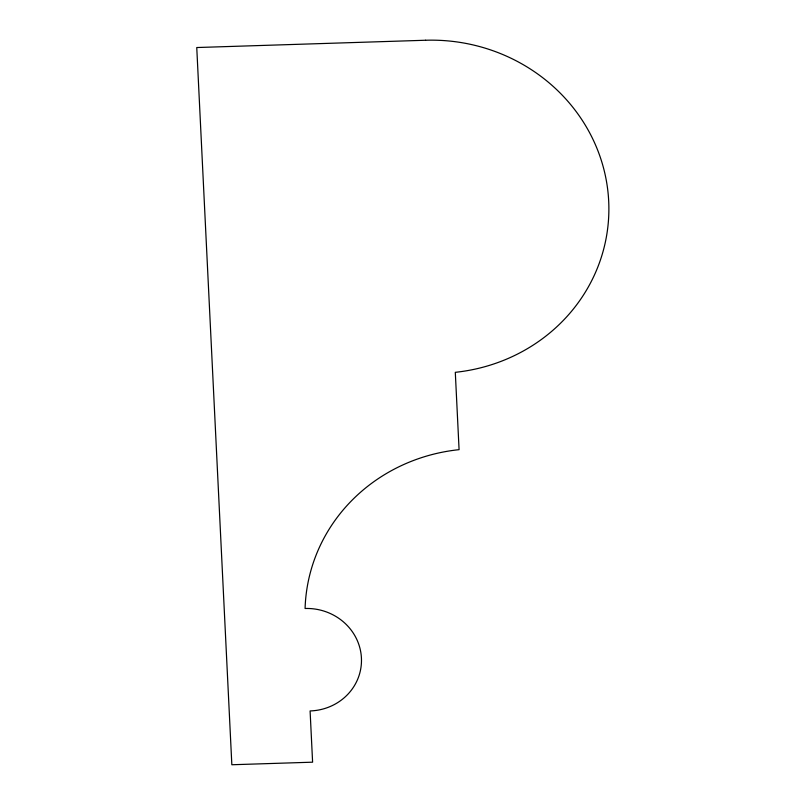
<?xml version="1.0" encoding="UTF-8"?>
<svg xmlns="http://www.w3.org/2000/svg" width="805" height="805" viewBox="0 0 805 805"><rect width="100%" height="100%" fill="white"/><g stroke="black" fill="none" stroke-linecap="round" stroke-linejoin="round"><path stroke-width="1.21" d="M425.573 40.25L196.752 47.535L231.84 764.75L312.602 762.184L310.096 710.946A53.945 51.218 7.3 0 0 361.425 658.007A53.945 51.218 7.3 0 0 305.085 608.489A175.581 166.705 7.3 0 1 459.081 449.663L455.298 372.323A175.309 166.444 7.3 0 0 608.248 194.77A175.309 166.444 7.3 0 0 425.573 40.25"/></g></svg>
